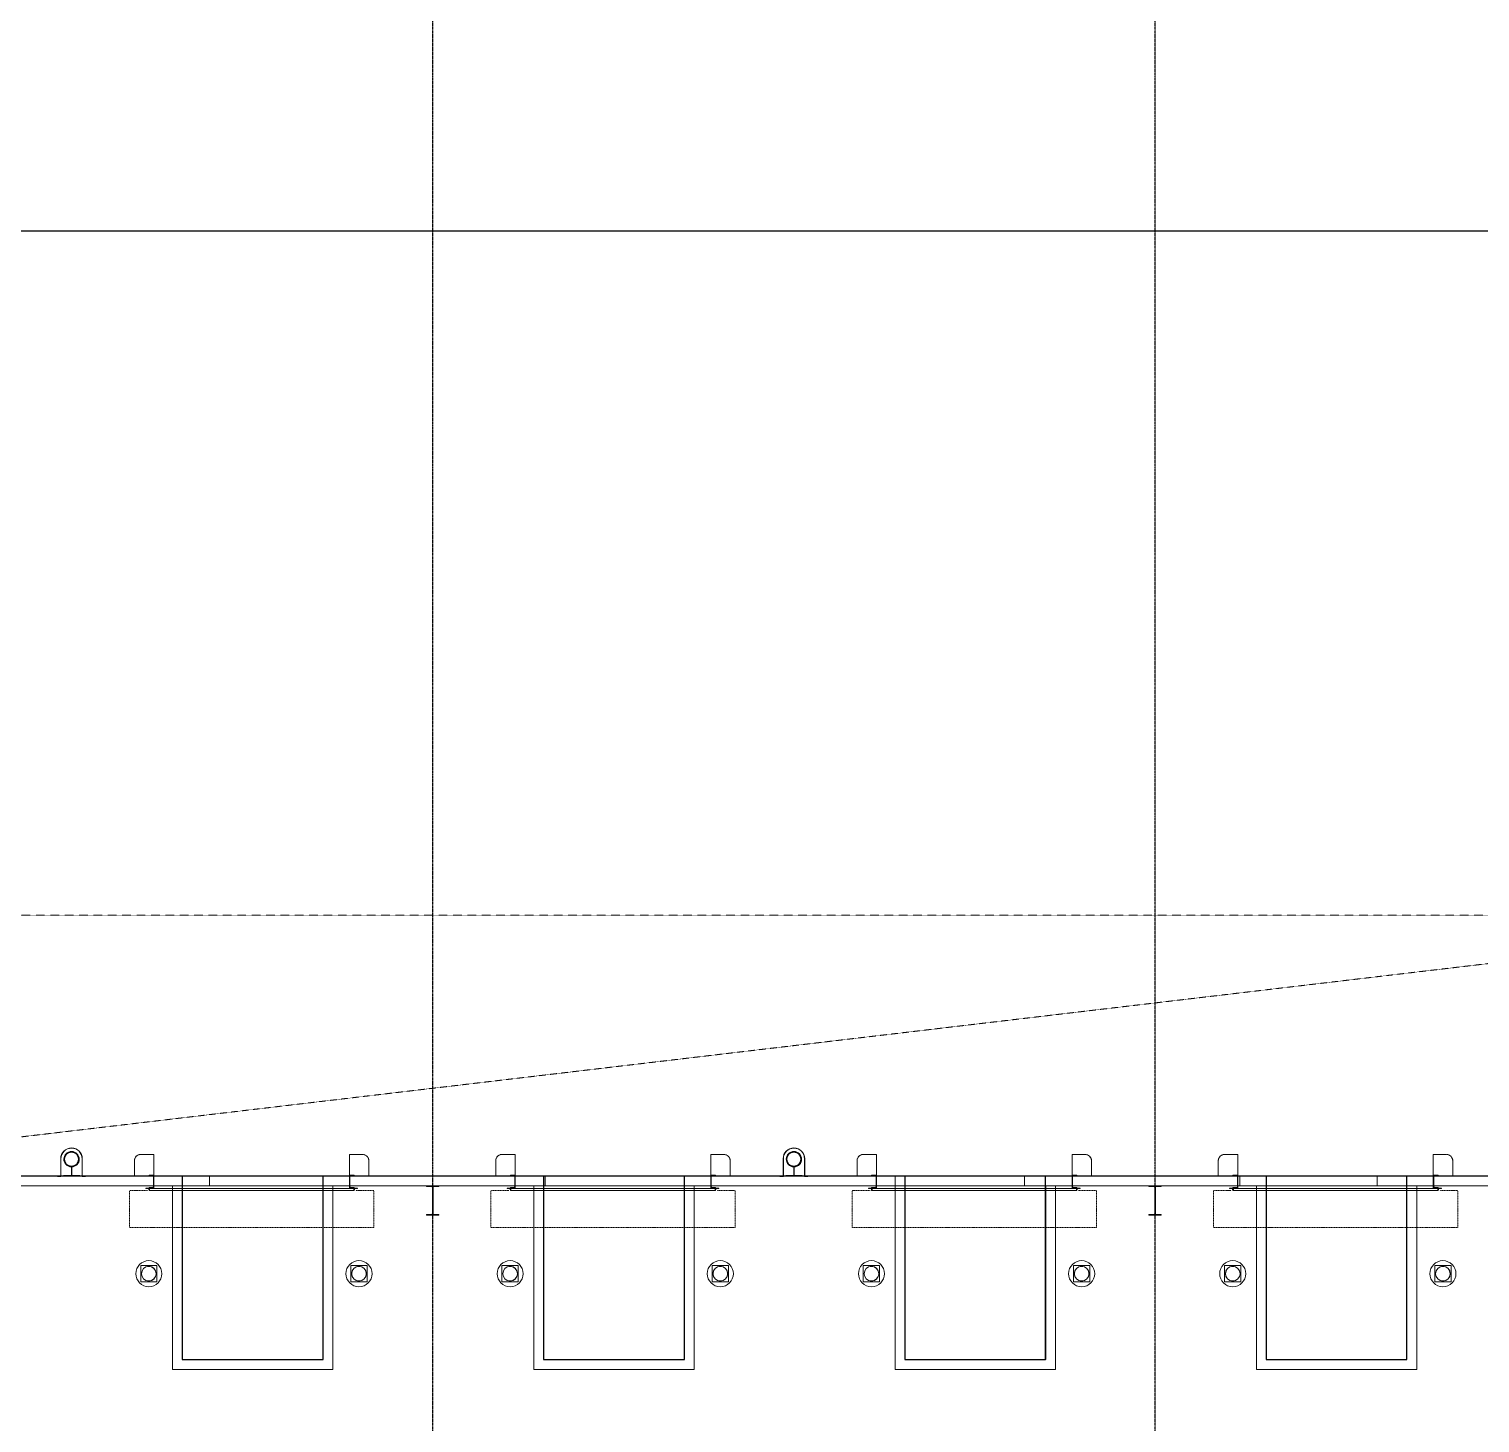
# Model space of a CAD drawing. Header units: millimetres. Extents: x -637480 to 299894, y -125373 to 39000.
# Drawn here: x 158883 to 181152, y -3792 to 17602 of the extents above; entities that cross this region are included whole.
import ezdxf

# ---------------------------------------------------------------- set-up
doc = ezdxf.new("R2010")
doc.units = ezdxf.units.MM
for name, pattern in [('Xref building Toll$0$_SBA Dash - Loose', [5, 3, -2]), ('Xref building Toll$0$_SBA Dash - Tight', [1.6, 1, -0.6]), ('Xref building Toll$0$CENTER', [7, 4, -1, 1, -1]), ('Xref building Toll$0$Grid Line', [22.225, 12.7, -3.175, 3.175, -3.175])]:
    doc.linetypes.add(name, pattern=pattern)
for name, color, linetype, lineweight in [('AM_BOR', 4, 'Continuous', 25), ('Xref building Toll$0$A-DETL', 90, 'Continuous', 9), ('Xref building Toll$0$A-DOOR', 31, 'Continuous', 9), ('Xref building Toll$0$A-DOOR-FRAM', 31, 'Continuous', 9), ('Xref building Toll$0$A-FLOR', 192, 'Continuous', 25), ('Xref building Toll$0$A-GENM', 13, 'Continuous', 9), ('Xref building Toll$0$A-WALL', 113, 'Continuous', 9), ('Xref building Toll$0$P-PIPE', 3, 'Continuous', 9), ('Xref building Toll$0$S-COLS', 52, 'Continuous', 9)]:
    doc.layers.add(name, color=color, linetype=linetype, lineweight=lineweight)
doc.layers.add('Xref building Toll$0$S-GRID', color=8, linetype='Continuous')

# ---------------------------------------------------------------- blocks, each defined once
blk = doc.blocks.new('Xref building Toll$0$Toll Grids')
at = {"layer": 'Xref building Toll$0$S-GRID', "linetype": 'Xref building Toll$0$Grid Line'}
for p, q in [((165079, -125373.3), (165079, 36031.5)), ((176166, -125373.3), (176166, 36031.5)), ((-9195.8, 0), (280997.7, 0))]:
    blk.add_line(p, q, dxfattribs=at)
blk = doc.blocks.new('Xref building Toll$0$_SBA ROLLER LVDoor_C Clip At Side - 3000W x 3600H-1588130-MASTER GROUND FLOOR')
at = {"layer": 'Xref building Toll$0$A-DOOR', "linetype": 'Xref building Toll$0$_SBA Dash - Tight'}
for p, q in [((-1875, 147), (-1875, 717)), ((-1875, 717), (1875, 717)), ((1875, 147), (1875, 717)), ((-1875, 147), (-1600, 147)), ((1600, 147), (1875, 147))]:
    blk.add_line(p, q, dxfattribs=at)
at = {"layer": 'Xref building Toll$0$A-DOOR'}
for p, q in [((-1625, 118), (-1580, 118)), ((-1625, 113), (-1625, 118)), ((-1625, 118), (-1625, 113)), ((-1580, 118), (-1625, 118)), ((-1625, 118), (-1625, 118)), ((-1575, 113), (-1625, 113)), ((-1625, 113), (-1575, 113)), ((-1625, 113), (-1625, 113)), ((-1580, 138), (-1575, 138)), ((-1580, 118), (-1580, 138)), ((-1580, 138), (-1580, 118)), ((-1575, 138), (-1580, 138)), ((-1580, 138), (-1580, 138)), ((-1580, 118), (-1580, 118)), ((-1575, 138), (-1575, 113)), ((-1575, 113), (-1575, 138)), ((-1575, 138), (-1575, 138)), ((-1575, 113), (-1500, 113)), ((-1575, 101), (-1575, 113)), ((-1575, 113), (-1575, 101)), ((-1500, 113), (-1575, 113)), ((-1575, 113), (-1575, 113)), ((-1575, 113), (-1575, 113)), ((-1518, 101), (-1575, 101)), ((-1575, 101), (-1518, 101)), ((-1575, 101), (-1575, 101)), ((-1568, 147), (1568, 147)), ((-1568, 117), (-1568, 147)), ((1568, 117), (-1568, 117)), ((-1506, -63), (-1506, 89)), ((-1506, 89), (-1506, -63)), ((-1500, 113), (-1500, -87)), ((-1500, -87), (-1500, 113)), ((-1500, 113), (-1500, 113)), ((1500, 113), (1575, 113)), ((1500, -87), (1500, 113)), ((1500, 113), (1500, -87)), ((1575, 113), (1500, 113)), ((1500, 113), (1500, 113)), ((1506, 89), (1506, -63)), ((1506, -63), (1506, 89)), ((1575, 101), (1518, 101)), ((1518, 101), (1575, 101)), ((1568, 147), (1568, 117)), ((1575, 138), (1580, 138)), ((1575, 113), (1575, 138)), ((1575, 138), (1575, 113)), ((1580, 138), (1575, 138)), ((1575, 138), (1575, 138)), ((1575, 113), (1575, 101)), ((1575, 101), (1575, 113)), ((1575, 113), (1575, 113)), ((1625, 113), (1575, 113)), ((1575, 113), (1625, 113)), ((1575, 113), (1575, 113)), ((1575, 101), (1575, 101)), ((1580, 138), (1580, 118)), ((1580, 118), (1580, 138)), ((1580, 138), (1580, 138)), ((1580, 118), (1625, 118)), ((1625, 118), (1580, 118)), ((1580, 118), (1580, 118)), ((1625, 118), (1625, 113)), ((1625, 113), (1625, 118)), ((1625, 118), (1625, 118)), ((1625, 113), (1625, 113)), ((-1575, -75), (-1518, -75)), ((-1575, -87), (-1575, -75)), ((-1575, -75), (-1575, -87)), ((-1518, -75), (-1575, -75)), ((-1575, -75), (-1575, -75)), ((-1500, -87), (-1575, -87)), ((-1575, -87), (-1500, -87)), ((-1575, -87), (-1575, -87)), ((-1500, -87), (-1500, -87)), ((1575, -87), (1500, -87)), ((1500, -87), (1575, -87)), ((1500, -87), (1500, -87)), ((1518, -75), (1575, -75)), ((1575, -75), (1518, -75)), ((1575, -75), (1575, -87)), ((1575, -87), (1575, -75)), ((1575, -75), (1575, -75)), ((1575, -87), (1575, -87))]:
    blk.add_line(p, q, dxfattribs=at)
at = {"layer": 'Xref building Toll$0$A-DOOR', "linetype": 'Xref building Toll$0$CENTER'}
for p, q in [((-501, 147), (0, 147)), ((0, 147), (-501, 147)), ((501, 147), (0, 147)), ((501, 147), (0, 147)), ((-1800, -75), (-1500, -75)), ((-1800, -305), (-1800, -75)), ((-1800, -75), (-1800, -75)), ((-1800, -75), (1800, -75)), ((-1500, -75), (-1800, -75)), ((-1500, -75), (-1500, -405)), ((1500, -405), (1500, -75)), ((1500, -75), (1800, -75)), ((1800, -75), (1500, -75)), ((1800, -75), (1800, -305)), ((1800, -75), (1800, -75)), ((-1500, -405), (-1700, -405)), ((1700, -405), (1500, -405))]:
    blk.add_line(p, q, dxfattribs=at)
at = {"layer": 'Xref building Toll$0$A-DOOR'}
for centre, start, end in [((-1518, 89), 360, 90), ((-1518, 89), 360, 90), ((1518, 89), 90, 180), ((1518, 89), 90, 180), ((-1518, -63), 270, 360), ((-1518, -63), 270, 360), ((1518, -63), 180, 270), ((1518, -63), 180, 270)]:
    blk.add_arc(centre, 12, start, end, dxfattribs=at)
at = {"layer": 'Xref building Toll$0$A-DOOR', "linetype": 'Xref building Toll$0$CENTER'}
for centre, start, end in [((-1700, -305), 180, 270), ((1700, -305), 270, 0)]:
    blk.add_arc(centre, 100, start, end, dxfattribs=at)
at = {"layer": 'Xref building Toll$0$A-DOOR-FRAM', "lineweight": 18}
for p, q in [((-1575, 151), (-1505, 151)), ((-1575, 113), (-1575, 151)), ((-1505, 113), (-1575, 113)), ((-1573, 149), (-1573, 115)), ((-1505, 149), (-1573, 149)), ((-1573, 115), (-1505, 115)), ((-1505, 151), (-1505, 149)), ((-1505, 115), (-1505, 113)), ((1505, 151), (1575, 151)), ((1505, 149), (1505, 151)), ((1573, 149), (1505, 149)), ((1505, 115), (1573, 115)), ((1505, 113), (1505, 115)), ((1575, 113), (1505, 113)), ((1573, 115), (1573, 149)), ((1575, 151), (1575, 113)), ((-1800, -75), (-1500, -75)), ((-1800, -305), (-1800, -75)), ((-1500, -75), (-1500, -405)), ((1500, -75), (1800, -75)), ((1500, -405), (1500, -75)), ((1800, -75), (1800, -305)), ((-1500, -405), (-1700, -405)), ((1700, -405), (1500, -405))]:
    blk.add_line(p, q, dxfattribs=at)
at = {"layer": 'Xref building Toll$0$A-DOOR-FRAM'}
for p, q in [((-1575, 151), (-1575, 113)), ((-1505, 151), (-1575, 151)), ((-1575, 151), (-1575, 151)), ((-1575, 113), (-1505, 113)), ((-1575, 113), (-1575, 113)), ((-1573, 149), (-1505, 149)), ((-1573, 115), (-1573, 149)), ((-1573, 149), (-1573, 149)), ((-1505, 115), (-1573, 115)), ((-1573, 115), (-1573, 115)), ((-1505, 149), (-1505, 151)), ((-1505, 151), (-1505, 151)), ((-1505, 149), (-1505, 149)), ((-1505, 113), (-1505, 115)), ((-1505, 115), (-1505, 115)), ((-1505, 113), (-1505, 113)), ((1505, 151), (1505, 149)), ((1575, 151), (1505, 151)), ((1505, 151), (1505, 151)), ((1505, 149), (1573, 149)), ((1505, 149), (1505, 149)), ((1505, 115), (1505, 113)), ((1573, 115), (1505, 115)), ((1505, 115), (1505, 115)), ((1505, 113), (1575, 113)), ((1505, 113), (1505, 113)), ((1573, 149), (1573, 115)), ((1573, 149), (1573, 149)), ((1573, 115), (1573, 115)), ((1575, 113), (1575, 151)), ((1575, 151), (1575, 151)), ((1575, 113), (1575, 113)), ((-1500, -75), (-1800, -75)), ((-1800, -75), (-1800, -305)), ((-1800, -75), (-1800, -75)), ((-1562, -75), (-1562, -75)), ((1562, -75), (-1562, -75)), ((-1500, -405), (-1500, -75)), ((-1500, -75), (-1500, -75)), ((1500, -75), (1500, -75)), ((1500, -75), (1500, -405)), ((1500, -75), (1800, -75)), ((1562, -75), (1562, -75)), ((1800, -305), (1800, -75)), ((1800, -75), (1800, -75)), ((-1700, -405), (-1500, -405)), ((-1500, -405), (-1500, -405)), ((1700, -405), (1500, -405)), ((1500, -405), (1500, -405))]:
    blk.add_line(p, q, dxfattribs=at)
at = {"layer": 'Xref building Toll$0$A-DOOR-FRAM', "lineweight": 18}
for centre, start, end in [((-1700, -305), 180, 270), ((1700, -305), 270, 0)]:
    blk.add_arc(centre, 100, start, end, dxfattribs=at)
at = {"layer": 'Xref building Toll$0$A-DOOR-FRAM'}
for centre, start, end in [((-1700, -305), 180, 270), ((1700, -305), 270, 0)]:
    blk.add_arc(centre, 100, start, end, dxfattribs=at)
blk = doc.blocks.new('Xref building Toll$0$Removable - Bollard Cast-In - 165 Bollard 1200 high - B2-623364-MASTER GROUND FLOOR')
at = {"layer": 'Xref building Toll$0$A-GENM'}
for p, q in [((122, 187), (-128, 187)), ((-128, 187), (-128, -63)), ((-128, -63), (-128, 187)), ((-128, 187), (122, 187)), ((-128, 187), (-128, 187)), ((122, -63), (122, 187)), ((122, 187), (122, -63)), ((122, 187), (122, 187)), ((-128, -63), (122, -63)), ((122, -63), (-128, -63)), ((-128, -63), (-128, -63)), ((122, -63), (122, -63))]:
    blk.add_line(p, q, dxfattribs=at)
for radius, start, end in [(200, 360, 180), (200, 0, 180), (200, 360, 180), (200, 0, 180), (200, 180, 360), (200, 180, 360), (200, 180, 360), (200, 180, 360), (113, 360, 180), (112, 0, 180), (113, 180, 360), (112, 180, 360)]:
    blk.add_arc((-3, 62), radius, start, end, dxfattribs=at)
blk = doc.blocks.new('Xref building Toll$0$DWP_Downpipe - 225mm-1786116-MASTER GROUND FLOOR')
at = {"layer": 'Xref building Toll$0$P-PIPE'}
for radius, start, end in [(113, 360, 180), (112, 0, 180), (113, 180, 360), (112, 180, 360), (107, 0, 180), (108, 0, 180), (107, 180, 0), (108, 180, 360)]:
    blk.add_arc((-34, 236), radius, start, end, dxfattribs=at)
blk = doc.blocks.new('Xref building Toll$0$IVS-GM-DownPipe Cover - DP 225mm-1899590-MASTER GROUND FLOOR')
at = {"layer": 'Xref building Toll$0$A-GENM'}
for p, q in [((-162.5, 275), (-215.5, 275)), ((-215.5, 275), (-215.5, 272)), ((-215.5, 272), (-215.5, 275)), ((-215.5, 275), (-162.5, 275)), ((-215.5, 275), (-215.5, 275)), ((-215.5, 272), (-165.5, 272)), ((-165.5, 272), (-215.5, 272)), ((-215.5, 272), (-215.5, 272)), ((-165.5, 272), (-165.5, 0)), ((-165.5, 0), (-165.5, 272)), ((-165.5, 272), (-165.5, 272)), ((-162.5, 0), (-162.5, 275)), ((-162.5, 275), (-162.5, 0)), ((-162.5, 275), (-162.5, 275)), ((215.5, 275), (162.5, 275)), ((162.5, 275), (162.5, 0)), ((162.5, 0), (162.5, 275)), ((162.5, 275), (215.5, 275)), ((162.5, 275), (162.5, 275)), ((165.5, 0), (165.5, 272)), ((165.5, 272), (215.5, 272)), ((215.5, 272), (165.5, 272)), ((165.5, 272), (165.5, 0)), ((165.5, 272), (165.5, 272)), ((215.5, 272), (215.5, 275)), ((215.5, 275), (215.5, 272)), ((215.5, 275), (215.5, 275)), ((215.5, 272), (215.5, 272))]:
    blk.add_line(p, q, dxfattribs=at)
for radius, end in [(165.5, 360), (165.5, 0), (162.5, 360), (162.5, 360)]:
    blk.add_arc((0, 0), radius, 180, end, dxfattribs=at)
blk = doc.blocks.new('Xref building Toll$0$UB-Universal Beam-Column - C1_5_460UB67-1338434-MASTER GROUND FLOOR')
at = {"layer": 'Xref building Toll$0$S-COLS', "lineweight": 18}
for p, q in [((95, 227), (-95, 227)), ((-95, 227), (-95, 214.3)), ((95, 214.3), (95, 227)), ((-95, 214.3), (-15.65, 214.3)), ((-4.25, 202.9), (-4.25, -202.9)), ((4.25, -202.9), (4.25, 202.9)), ((15.65, 214.3), (95, 214.3)), ((-15.65, -214.3), (-95, -214.3)), ((-95, -214.3), (-95, -227)), ((95, -214.3), (15.65, -214.3)), ((95, -227), (95, -214.3)), ((-95, -227), (95, -227))]:
    blk.add_line(p, q, dxfattribs=at)
at = {"layer": 'Xref building Toll$0$S-COLS'}
for p, q in [((-95, 227), (-95, 227)), ((95, 227), (95, 227)), ((-95, 214.3), (-95, 214.3)), ((95, 214.3), (95, 214.3)), ((-95, -214.3), (-95, -214.3)), ((95, -214.3), (95, -214.3)), ((-95, -227), (-95, -227)), ((95, -227), (95, -227))]:
    blk.add_line(p, q, dxfattribs=at)
at = {"layer": 'Xref building Toll$0$S-COLS', "lineweight": 18}
for centre, start, end in [((-15.65, 202.9), 0, 90), ((15.65, 202.9), 90, 180), ((-15.65, -202.9), 270, 0), ((15.65, -202.9), 180, 270)]:
    blk.add_arc(centre, 11.4, start, end, dxfattribs=at)
blk = doc.blocks.new('Xref building Toll$0$DPS_Downpipe Clamp - D225-1786882-MASTER GROUND FLOOR')
at = {"layer": 'Xref building Toll$0$A-GENM'}
for p, q in [((125, 257), (-125, 257)), ((-125, 257), (-125, 252)), ((-125, 252), (-125, 257)), ((-125, 257), (125, 257)), ((-125, 257), (-125, 257)), ((-125, 252), (-3, 252)), ((-3, 252), (-125, 252)), ((-125, 252), (-125, 252)), ((-3, 252), (-3, 117)), ((-3, 117), (-3, 252)), ((-3, 252), (-3, 252)), ((3, 117), (3, 252)), ((3, 252), (125, 252)), ((125, 252), (3, 252)), ((3, 252), (3, 117)), ((3, 252), (3, 252)), ((125, 252), (125, 257)), ((125, 257), (125, 252)), ((125, 257), (125, 257)), ((125, 252), (125, 252)), ((-3, 117), (-3, 117)), ((3, 117), (3, 117))]:
    blk.add_line(p, q, dxfattribs=at)
for radius, start, end in [(118, 91.2192, 88.7808), (118, 91.2192, 88.7808), (113, 0, 180), (112, 0, 180), (112, 180, 0), (113, 180, 360)]:
    blk.add_arc((0, 0), radius, start, end, dxfattribs=at)
blk = doc.blocks.new('Xref building Toll')
at = {"layer": 'Xref building Toll$0$A-DETL', "linetype": 'Xref building Toll$0$_SBA Dash - Loose'}
for p, q in [((153270, 4000), (187553, 4000)), ((187553, 4000), (153270, -49.9))]:
    blk.add_line(p, q, dxfattribs=at)
at = {"layer": 'Xref building Toll$0$A-FLOR'}
for p, q in [((186908.4, 14500), (153270, 14500)), ((119436, 0), (270000, 0)), ((161235.5, 0), (161235.5, -2820)), ((163395.5, -2820), (163395.5, 0)), ((166781, 0), (166781, -2820)), ((168941, -2820), (168941, 0)), ((172322.3, 0), (172322.3, -2820)), ((174482.3, -2820), (174482.3, 0)), ((177871, 0), (177871, -2820)), ((180031, -2820), (180031, 0)), ((161235.5, -2820), (163395.5, -2820)), ((166781, -2820), (168941, -2820)), ((172322.3, -2820), (174482.3, -2820)), ((177871, -2820), (180031, -2820))]:
    blk.add_line(p, q, dxfattribs=at)
at = {"layer": 'Xref building Toll$0$A-WALL', "lineweight": 18}
for p, q in [((158260.5, -150), (160793.5, -150)), ((160793.5, -150), (160793.5, 0)), ((163805.5, 0), (163805.5, -150)), ((163805.5, -150), (166339, -150)), ((166339, -150), (166339, 0)), ((169351, 0), (169351, -150)), ((169351, -150), (171884.5, -150)), ((171884.5, -150), (171884.5, 0)), ((174896.5, 0), (174896.5, -150)), ((174896.5, -150), (177429, -150)), ((177429, -150), (177429, 0)), ((180441, 0), (180441, -150)), ((180441, -150), (182974.5, -150))]:
    blk.add_line(p, q, dxfattribs=at)
at = {"layer": 'Xref building Toll$0$A-WALL'}
for p, q in [((163805.5, -150), (160793.5, -150)), ((161085.5, -2970), (161085.5, -150)), ((161654.2, -150), (161654.2, 0)), ((163395.5, -150), (163395.5, -2820)), ((163395.5, -150), (163545.5, -150)), ((163545.5, -150), (163545.5, -2970)), ((169351, -150), (166339, -150)), ((166631, -2970), (166631, -150)), ((166804.3, -150), (166804.3, 0)), ((168941, -150), (168941, -2820)), ((168941, -150), (169091, -150)), ((169091, -150), (169091, -2970)), ((174896.5, -150), (171884.5, -150)), ((172176.5, 0), (172176.5, -2970)), ((172326.5, -2820), (172326.5, 0)), ((174162.5, -150), (174162.5, 0)), ((174486.5, -150), (174486.5, -2820)), ((174486.5, -150), (174636.5, -150)), ((174636.5, -150), (174636.5, -2970)), ((180441, -150), (177429, -150)), ((177467.6, -150), (177467.6, 0)), ((177721, -2970), (177721, -150)), ((177721, -150), (177871, -150)), ((179575.8, -150), (179575.8, 0)), ((180031, -150), (180031, -2820)), ((180031, -150), (180181, -150)), ((180181, -150), (180181, -2970)), ((163395.5, -2820), (161235.5, -2820)), ((168941, -2820), (166781, -2820)), ((174486.5, -2820), (172326.5, -2820)), ((180031, -2820), (177871, -2820)), ((163545.5, -2970), (161085.5, -2970)), ((169091, -2970), (166631, -2970)), ((174636.5, -2970), (172176.5, -2970)), ((180181, -2970), (177721, -2970))]:
    blk.add_line(p, q, dxfattribs=at)
blk.add_blockref('Xref building Toll$0$Toll Grids', (0, 0))
at = {"layer": 'Xref building Toll$0$A-DOOR', "rotation": 180}
for p in [(162299.5, -75), (167845, -75), (173390.5, -75), (178935, -75)]:
    blk.add_blockref('Xref building Toll$0$_SBA ROLLER LVDoor_C Clip At Side - 3000W x 3600H-1588130-MASTER GROUND FLOOR', p, dxfattribs=at)
at = {"layer": 'Xref building Toll$0$A-GENM', "rotation": 180}
for name, p in [('Xref building Toll$0$IVS-GM-DownPipe Cover - DP 225mm-1899590-MASTER GROUND FLOOR', (159535.5, 263.8)), ('Xref building Toll$0$DPS_Downpipe Clamp - D225-1786882-MASTER GROUND FLOOR', (159535.5, 256.9)), ('Xref building Toll$0$IVS-GM-DownPipe Cover - DP 225mm-1899590-MASTER GROUND FLOOR', (170622.5, 263.8)), ('Xref building Toll$0$DPS_Downpipe Clamp - D225-1786882-MASTER GROUND FLOOR', (170622.5, 256.9))]:
    blk.add_blockref(name, p, dxfattribs=at)
at = {"layer": 'Xref building Toll$0$A-GENM'}
for p in [(160724.5, -1562.4), (163950.2, -1562.4), (166270, -1562.4), (169495.7, -1562.4), (171815.5, -1562.4), (175041.2, -1562.4), (177360, -1562.4), (180585.7, -1562.4)]:
    blk.add_blockref('Xref building Toll$0$Removable - Bollard Cast-In - 165 Bollard 1200 high - B2-623364-MASTER GROUND FLOOR', p, dxfattribs=at)
at = {"layer": 'Xref building Toll$0$P-PIPE'}
for p in [(159569, 20.9), (170656, 20.9)]:
    blk.add_blockref('Xref building Toll$0$DWP_Downpipe - 225mm-1786116-MASTER GROUND FLOOR', p, dxfattribs=at)
at = {"layer": 'Xref building Toll$0$S-COLS'}
for p in [(165079, -377), (176166, -377)]:
    blk.add_blockref('Xref building Toll$0$UB-Universal Beam-Column - C1_5_460UB67-1338434-MASTER GROUND FLOOR', p, dxfattribs=at)

msp = doc.modelspace()

# ---------------------------------------------------------------- block references
at = {"layer": 'AM_BOR'}
msp.add_blockref('Xref building Toll', (0, 0), dxfattribs=at)

doc.saveas('drawing.dxf')
